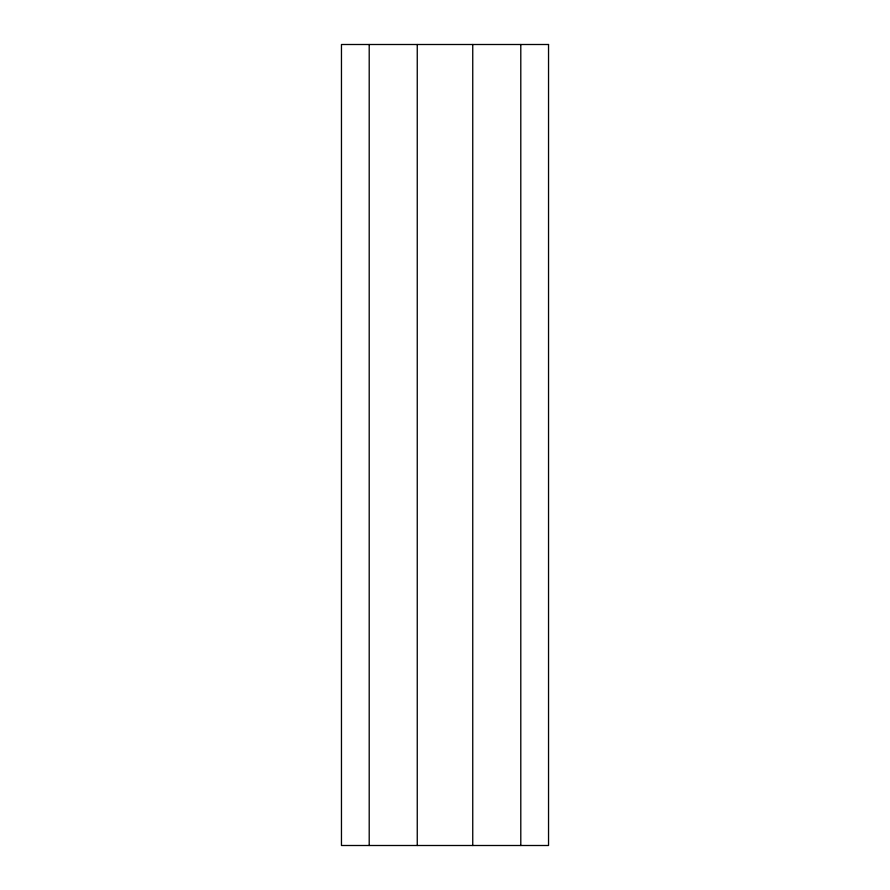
<?xml version="1.0" encoding="UTF-8"?>
<svg xmlns="http://www.w3.org/2000/svg" width="890" height="890" viewBox="0 0 890 890"><rect width="100%" height="100%" fill="white"/><g stroke="black" fill="none" stroke-linecap="round" stroke-linejoin="round"><path stroke-width="1.33" d="M520.795 44.5L520.795 845.5M472.746 44.5L472.746 845.5M417.254 44.5L417.254 845.5M369.205 44.5L369.205 845.5M548.54 44.5L341.46 44.5L341.46 845.5L548.54 845.5L548.54 44.5"/></g></svg>
